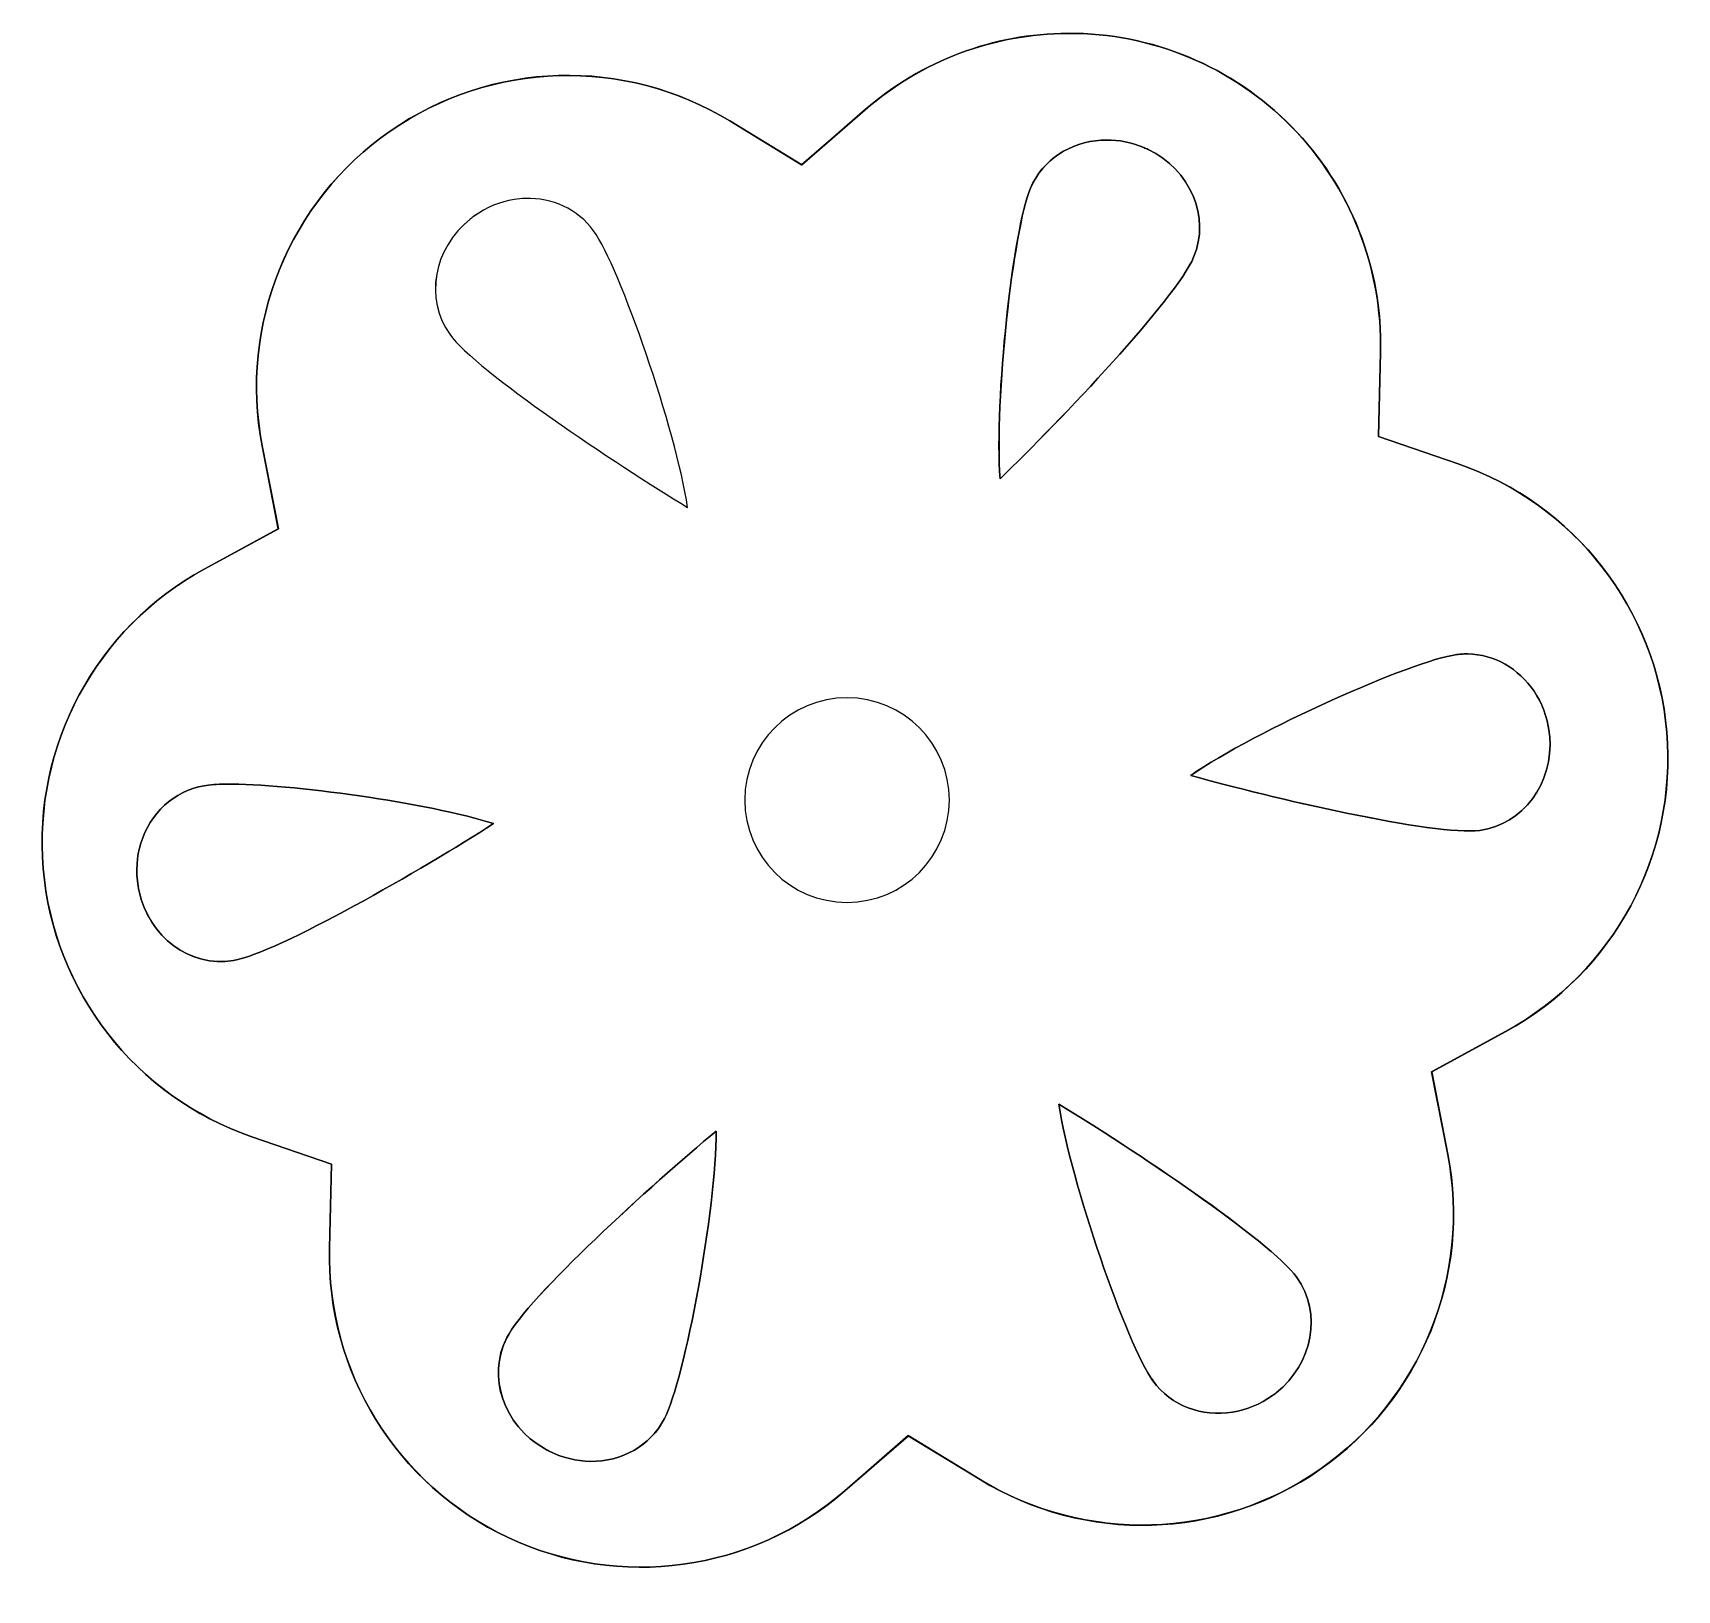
# Model space of a CAD drawing. Header units: centimetres. Extents: x -14.3 to 14.3, y -6.6 to 6.6.
# Drawn here: x 0.242 to 4.382, y -4.921 to -1.001 of the extents above; entities that cross this region are included whole.
import ezdxf

# ---------------------------------------------------------------- set-up
doc = ezdxf.new("R2010")
doc.units = ezdxf.units.CM
doc.header["$MEASUREMENT"] = 0
doc.layers.add('Layer 1', color=7, linetype='Continuous')

msp = doc.modelspace()

# ---------------------------------------------------------------- linework, layer by layer
at = {"layer": 'Layer 1', "color": 129}
for points, knots in [([(2.84784, -1.00218), (2.66025, -1.00316), (2.47928, -1.07136), (2.33772, -1.19439), (2.33772, -1.19439), (2.33772, -1.19439), (2.17738, -1.33333), (2.17738, -1.33333), (2.17738, -1.33333), (2.17738, -1.33333), (1.9964, -1.22283), (1.9964, -1.22283), (1.9964, -1.22283), (1.73155, -1.06129), (1.39606, -1.07132), (1.14127, -1.24841), (1.14127, -1.24841), (0.88648, -1.4255), (0.76001, -1.7363), (0.81901, -2.04098), (0.81901, -2.04098), (0.81901, -2.04098), (0.85976, -2.24939), (0.85976, -2.24939), (0.85976, -2.24939), (0.85976, -2.24939), (0.67323, -2.35089), (0.67323, -2.35089), (0.67323, -2.35089), (0.40071, -2.49954), (0.24169, -2.79506), (0.26762, -3.10444), (0.26762, -3.10444), (0.29355, -3.41381), (0.49966, -3.6787), (0.79308, -3.77987), (0.79308, -3.77987), (0.79308, -3.77987), (0.99363, -3.84898), (0.99363, -3.84898), (0.99363, -3.84898), (0.99363, -3.84898), (0.9886, -4.06063), (0.9886, -4.06063), (0.9886, -4.06063), (0.98119, -4.37093), (1.1574, -4.65645), (1.43813, -4.78866), (1.43813, -4.78866), (1.71912, -4.9209), (2.05143, -4.87494), (2.28586, -4.67145), (2.28586, -4.67145), (2.28586, -4.67145), (2.44593, -4.53252), (2.44593, -4.53252), (2.44593, -4.53252), (2.44593, -4.53252), (2.62664, -4.64301), (2.62664, -4.64301), (2.62664, -4.64301), (2.89175, -4.80488), (3.22751, -4.79496), (3.4823, -4.61772), (3.4823, -4.61772), (3.73736, -4.44048), (3.86383, -4.12935), (3.80456, -3.82451), (3.80456, -3.82451), (3.80456, -3.82451), (3.76381, -3.61646), (3.76381, -3.61646), (3.76381, -3.61646), (3.76381, -3.61646), (3.95008, -3.51496), (3.95008, -3.51496), (3.95008, -3.51496), (4.22287, -3.36631), (4.38188, -3.07078), (4.35595, -2.76141), (4.35595, -2.76141), (4.33002, -2.45204), (4.12391, -2.18715), (3.83022, -2.08598), (3.83022, -2.08598), (3.83022, -2.08598), (3.62993, -2.01687), (3.62993, -2.01687), (3.62993, -2.01687), (3.62993, -2.01687), (3.63496, -1.80522), (3.63496, -1.80522), (3.63496, -1.80522), (3.64025, -1.59343), (3.55929, -1.38855), (3.41112, -1.23727), (3.41112, -1.23727), (3.26269, -1.08598), (3.05949, -1.00118), (2.84782, -1.00219), (2.84782, -1.00219), (2.84782, -1.00219), (2.84782, -1.00219), (2.84782, -1.00219), (2.84782, -1.00219), (2.84782, -1.00219), (2.84784, -1.00218), (2.84784, -1.00218)], [0, 0, 0, 0, 0.0357143, 0.0357143, 0.0357143, 0.0357143, 0.0714286, 0.0714286, 0.0714286, 0.0714286, 0.1071429, 0.1071429, 0.1071429, 0.1071429, 0.1428571, 0.1428571, 0.1428571, 0.1428571, 0.1785714, 0.1785714, 0.1785714, 0.1785714, 0.2142857, 0.2142857, 0.2142857, 0.2142857, 0.25, 0.25, 0.25, 0.25, 0.2857143, 0.2857143, 0.2857143, 0.2857143, 0.3214286, 0.3214286, 0.3214286, 0.3214286, 0.3571429, 0.3571429, 0.3571429, 0.3571429, 0.3928571, 0.3928571, 0.3928571, 0.3928571, 0.4285714, 0.4285714, 0.4285714, 0.4285714, 0.4642857, 0.4642857, 0.4642857, 0.4642857, 0.5, 0.5, 0.5, 0.5, 0.5357143, 0.5357143, 0.5357143, 0.5357143, 0.5714286, 0.5714286, 0.5714286, 0.5714286, 0.6071429, 0.6071429, 0.6071429, 0.6071429, 0.6428571, 0.6428571, 0.6428571, 0.6428571, 0.6785714, 0.6785714, 0.6785714, 0.6785714, 0.7142857, 0.7142857, 0.7142857, 0.7142857, 0.75, 0.75, 0.75, 0.75, 0.7857143, 0.7857143, 0.7857143, 0.7857143, 0.8214286, 0.8214286, 0.8214286, 0.8214286, 0.8571429, 0.8571429, 0.8571429, 0.8571429, 0.8928571, 0.8928571, 0.8928571, 0.8928571, 0.9285714, 0.9285714, 0.9285714, 0.9285714, 1, 1, 1, 1]), ([(2.94495, -1.2707), (2.97617, -1.27051), (3.00819, -1.27665), (3.03914, -1.28978), (3.03914, -1.28978), (3.04284, -1.29128), (3.04628, -1.29281), (3.04972, -1.29446), (3.04972, -1.29446), (3.15608, -1.34547), (3.20741, -1.46464), (3.16455, -1.56586), (3.16455, -1.56586), (3.12036, -1.67035), (2.82668, -1.97943), (2.67719, -2.12341), (2.67719, -2.12341), (2.66211, -1.92779), (2.70947, -1.49649), (2.75365, -1.392), (2.75365, -1.392), (2.78408, -1.32016), (2.85393, -1.27603), (2.93171, -1.27106), (2.93171, -1.27106), (2.93594, -1.27079), (2.94044, -1.27072), (2.94494, -1.2707), (2.94494, -1.2707), (2.94494, -1.2707), (2.94494, -1.2707), (2.94494, -1.2707), (2.94494, -1.2707), (2.94494, -1.2707), (2.94495, -1.2707), (2.94495, -1.2707)], [0, 0, 0, 0, 0.1, 0.1, 0.1, 0.1, 0.2, 0.2, 0.2, 0.2, 0.3, 0.3, 0.3, 0.3, 0.4, 0.4, 0.4, 0.4, 0.5, 0.5, 0.5, 0.5, 0.6, 0.6, 0.6, 0.6, 0.7, 0.7, 0.7, 0.7, 0.8, 0.8, 0.8, 0.8, 1, 1, 1, 1]), ([(1.48207, -1.41792), (1.54901, -1.41581), (1.61357, -1.44387), (1.65352, -1.49927), (1.65352, -1.49927), (1.71967, -1.59137), (1.86148, -2.00134), (1.89032, -2.1954), (1.89032, -2.1954), (1.71252, -2.08813), (1.35771, -1.85197), (1.2913, -1.75987), (1.2913, -1.75987), (1.22701, -1.67065), (1.25082, -1.54306), (1.34316, -1.46975), (1.34316, -1.46975), (1.34607, -1.46739), (1.34951, -1.4648), (1.35242, -1.46255), (1.35242, -1.46255), (1.38364, -1.44006), (1.4183, -1.42604), (1.45323, -1.42044), (1.45323, -1.42044), (1.46302, -1.4189), (1.47254, -1.41822), (1.48207, -1.41792), (1.48207, -1.41792), (1.48207, -1.41792), (1.48207, -1.41792), (1.48207, -1.41792), (1.48207, -1.41792), (1.48207, -1.41792), (1.48207, -1.41792), (1.48207, -1.41792)], [0, 0, 0, 0, 0.1, 0.1, 0.1, 0.1, 0.2, 0.2, 0.2, 0.2, 0.3, 0.3, 0.3, 0.3, 0.4, 0.4, 0.4, 0.4, 0.5, 0.5, 0.5, 0.5, 0.6, 0.6, 0.6, 0.6, 0.7, 0.7, 0.7, 0.7, 0.8, 0.8, 0.8, 0.8, 1, 1, 1, 1]), ([(3.85485, -2.56434), (3.92179, -2.5654), (3.98317, -2.6017), (4.02154, -2.65828), (4.02154, -2.65828), (4.04138, -2.68755), (4.05461, -2.72233), (4.05964, -2.7605), (4.05964, -2.7605), (4.06017, -2.76432), (4.0607, -2.76823), (4.06123, -2.77202), (4.06123, -2.77202), (4.07102, -2.8896), (3.99403, -2.99423), (3.88502, -3.0085), (3.88502, -3.0085), (3.77257, -3.02323), (3.35718, -2.92649), (3.15715, -2.87028), (3.15715, -2.87028), (3.31855, -2.75842), (3.71463, -2.58086), (3.82708, -2.56613), (3.82708, -2.56613), (3.83211, -2.5655), (3.83687, -2.56495), (3.84163, -2.56469), (3.84163, -2.56469), (3.84613, -2.56445), (3.85036, -2.56427), (3.85486, -2.56433), (3.85486, -2.56433), (3.85486, -2.56433), (3.85486, -2.56433), (3.85486, -2.56433), (3.85486, -2.56433), (3.85486, -2.56433), (3.85485, -2.56434), (3.85485, -2.56434)], [0, 0, 0, 0, 0.0909091, 0.0909091, 0.0909091, 0.0909091, 0.1818182, 0.1818182, 0.1818182, 0.1818182, 0.2727273, 0.2727273, 0.2727273, 0.2727273, 0.3636364, 0.3636364, 0.3636364, 0.3636364, 0.4545455, 0.4545455, 0.4545455, 0.4545455, 0.5454545, 0.5454545, 0.5454545, 0.5454545, 0.6363636, 0.6363636, 0.6363636, 0.6363636, 0.7272727, 0.7272727, 0.7272727, 0.7272727, 0.8181818, 0.8181818, 0.8181818, 0.8181818, 1, 1, 1, 1]), ([(0.72827, -2.89225), (0.88834, -2.89093), (1.23839, -2.93909), (1.4019, -2.99159), (1.4019, -2.99159), (1.22701, -3.10365), (0.85818, -3.31735), (0.74626, -3.33606), (0.74626, -3.33606), (0.63805, -3.35419), (0.53353, -3.27683), (0.50893, -3.16149), (0.50893, -3.16149), (0.50814, -3.15777), (0.50734, -3.15377), (0.50655, -3.14997), (0.50655, -3.14997), (0.5002, -3.112), (0.50311, -3.07467), (0.51343, -3.04091), (0.51343, -3.04091), (0.53645, -2.96663), (0.59572, -2.90908), (0.67271, -2.89621), (0.67271, -2.89621), (0.68647, -2.89387), (0.70552, -2.89244), (0.72827, -2.89225), (0.72827, -2.89225), (0.72827, -2.89225), (0.72827, -2.89225), (0.72827, -2.89225)], [0, 0, 0, 0, 0.1111111, 0.1111111, 0.1111111, 0.1111111, 0.2222222, 0.2222222, 0.2222222, 0.2222222, 0.3333333, 0.3333333, 0.3333333, 0.3333333, 0.4444444, 0.4444444, 0.4444444, 0.4444444, 0.5555556, 0.5555556, 0.5555556, 0.5555556, 0.6666667, 0.6666667, 0.6666667, 0.6666667, 0.7777778, 0.7777778, 0.7777778, 0.7777778, 1, 1, 1, 1]), ([(2.82536, -3.69817), (3.00316, -3.80544), (3.35797, -4.04196), (3.42438, -4.13406), (3.42438, -4.13406), (3.48867, -4.22328), (3.46486, -4.35089), (3.37252, -4.42418), (3.37252, -4.42418), (3.36961, -4.42653), (3.36617, -4.42878), (3.36326, -4.43103), (3.36326, -4.43103), (3.33204, -4.45352), (3.29738, -4.46752), (3.26245, -4.47313), (3.26245, -4.47313), (3.18572, -4.48546), (3.10793, -4.458), (3.06216, -4.39468), (3.06216, -4.39468), (2.99601, -4.30258), (2.8542, -3.89224), (2.82536, -3.69818), (2.82536, -3.69818), (2.82536, -3.69818), (2.82536, -3.69817), (2.82536, -3.69817)], [0, 0, 0, 0, 0.125, 0.125, 0.125, 0.125, 0.25, 0.25, 0.25, 0.25, 0.375, 0.375, 0.375, 0.375, 0.5, 0.5, 0.5, 0.5, 0.625, 0.625, 0.625, 0.625, 0.75, 0.75, 0.75, 0.75, 1, 1, 1, 1]), ([(1.96228, -3.76548), (1.96281, -3.96166), (1.8837, -4.38838), (1.83184, -4.48934), (1.83184, -4.48934), (1.79639, -4.55874), (1.72363, -4.59769), (1.64584, -4.59695), (1.64584, -4.59695), (1.61065, -4.59663), (1.5744, -4.58787), (1.54001, -4.57031), (1.54001, -4.57031), (1.53657, -4.56856), (1.53287, -4.56682), (1.52969, -4.56491), (1.52969, -4.56491), (1.4273, -4.50625), (1.3847, -4.38341), (1.43497, -4.28562), (1.43497, -4.28562), (1.48683, -4.18465), (1.80248, -3.89811), (1.96228, -3.76549), (1.96228, -3.76549), (1.96228, -3.76549), (1.96228, -3.76548), (1.96228, -3.76548)], [0, 0, 0, 0, 0.125, 0.125, 0.125, 0.125, 0.25, 0.25, 0.25, 0.25, 0.375, 0.375, 0.375, 0.375, 0.5, 0.5, 0.5, 0.5, 0.625, 0.625, 0.625, 0.625, 0.75, 0.75, 0.75, 0.75, 1, 1, 1, 1]), ([(1.96228, -3.76548), (1.96228, -3.76548), (1.96228, -3.76548), (1.96228, -3.76548), (1.96228, -3.76548), (1.96228, -3.76548), (1.96228, -3.76548), (1.96228, -3.76548)], [0, 0, 0, 0, 0.3333333, 0.3333333, 0.3333333, 0.3333333, 1, 1, 1, 1])]:
    msp.add_open_spline(points, degree=3, knots=knots, dxfattribs=at)
at = {"layer": 'Layer 1', "lineweight": 25}
for points, knots in [([(2.84784, -1.00218), (2.66025, -1.00316), (2.47928, -1.07136), (2.33772, -1.19439), (2.33772, -1.19439), (2.33772, -1.19439), (2.17738, -1.33333), (2.17738, -1.33333), (2.17738, -1.33333), (2.17738, -1.33333), (1.9964, -1.22283), (1.9964, -1.22283), (1.9964, -1.22283), (1.73155, -1.06129), (1.39606, -1.07132), (1.14127, -1.24841), (1.14127, -1.24841), (0.88648, -1.4255), (0.76001, -1.7363), (0.81901, -2.04098), (0.81901, -2.04098), (0.81901, -2.04098), (0.85976, -2.24939), (0.85976, -2.24939), (0.85976, -2.24939), (0.85976, -2.24939), (0.67323, -2.35089), (0.67323, -2.35089), (0.67323, -2.35089), (0.40071, -2.49954), (0.24169, -2.79506), (0.26762, -3.10444), (0.26762, -3.10444), (0.29355, -3.41381), (0.49966, -3.6787), (0.79308, -3.77987), (0.79308, -3.77987), (0.79308, -3.77987), (0.99363, -3.84898), (0.99363, -3.84898), (0.99363, -3.84898), (0.99363, -3.84898), (0.9886, -4.06063), (0.9886, -4.06063), (0.9886, -4.06063), (0.98119, -4.37093), (1.1574, -4.65645), (1.43813, -4.78866), (1.43813, -4.78866), (1.71912, -4.9209), (2.05143, -4.87494), (2.28586, -4.67145), (2.28586, -4.67145), (2.28586, -4.67145), (2.44593, -4.53252), (2.44593, -4.53252), (2.44593, -4.53252), (2.44593, -4.53252), (2.62664, -4.64301), (2.62664, -4.64301), (2.62664, -4.64301), (2.89175, -4.80488), (3.22751, -4.79496), (3.4823, -4.61772), (3.4823, -4.61772), (3.73736, -4.44048), (3.86383, -4.12935), (3.80456, -3.82451), (3.80456, -3.82451), (3.80456, -3.82451), (3.76381, -3.61646), (3.76381, -3.61646), (3.76381, -3.61646), (3.76381, -3.61646), (3.95008, -3.51496), (3.95008, -3.51496), (3.95008, -3.51496), (4.22287, -3.36631), (4.38188, -3.07078), (4.35595, -2.76141), (4.35595, -2.76141), (4.33002, -2.45204), (4.12391, -2.18715), (3.83022, -2.08598), (3.83022, -2.08598), (3.83022, -2.08598), (3.62993, -2.01687), (3.62993, -2.01687), (3.62993, -2.01687), (3.62993, -2.01687), (3.63496, -1.80522), (3.63496, -1.80522), (3.63496, -1.80522), (3.64025, -1.59343), (3.55929, -1.38855), (3.41112, -1.23727), (3.41112, -1.23727), (3.26269, -1.08598), (3.05949, -1.00118), (2.84782, -1.00219), (2.84782, -1.00219), (2.84782, -1.00219), (2.84782, -1.00219), (2.84782, -1.00219)], [0, 0, 0, 0, 0.037037, 0.037037, 0.037037, 0.037037, 0.0740741, 0.0740741, 0.0740741, 0.0740741, 0.1111111, 0.1111111, 0.1111111, 0.1111111, 0.1481481, 0.1481481, 0.1481481, 0.1481481, 0.1851852, 0.1851852, 0.1851852, 0.1851852, 0.2222222, 0.2222222, 0.2222222, 0.2222222, 0.2592593, 0.2592593, 0.2592593, 0.2592593, 0.2962963, 0.2962963, 0.2962963, 0.2962963, 0.3333333, 0.3333333, 0.3333333, 0.3333333, 0.3703704, 0.3703704, 0.3703704, 0.3703704, 0.4074074, 0.4074074, 0.4074074, 0.4074074, 0.4444444, 0.4444444, 0.4444444, 0.4444444, 0.4814815, 0.4814815, 0.4814815, 0.4814815, 0.5185185, 0.5185185, 0.5185185, 0.5185185, 0.5555556, 0.5555556, 0.5555556, 0.5555556, 0.5925926, 0.5925926, 0.5925926, 0.5925926, 0.6296296, 0.6296296, 0.6296296, 0.6296296, 0.6666667, 0.6666667, 0.6666667, 0.6666667, 0.7037037, 0.7037037, 0.7037037, 0.7037037, 0.7407407, 0.7407407, 0.7407407, 0.7407407, 0.7777778, 0.7777778, 0.7777778, 0.7777778, 0.8148148, 0.8148148, 0.8148148, 0.8148148, 0.8518519, 0.8518519, 0.8518519, 0.8518519, 0.8888889, 0.8888889, 0.8888889, 0.8888889, 0.9259259, 0.9259259, 0.9259259, 0.9259259, 1, 1, 1, 1]), ([(2.84784, -1.00219), (2.66025, -1.00317), (2.47928, -1.07137), (2.33772, -1.1944), (2.33772, -1.1944), (2.33772, -1.1944), (2.17765, -1.33334), (2.17765, -1.33334), (2.17765, -1.33334), (2.17765, -1.33334), (1.99641, -1.22284), (1.99641, -1.22284), (1.99641, -1.22284), (1.73156, -1.0613), (1.39607, -1.07133), (1.14128, -1.24842), (1.14128, -1.24842), (0.88649, -1.42551), (0.76002, -1.73631), (0.81902, -2.04099), (0.81902, -2.04099), (0.81902, -2.04099), (0.85977, -2.2494), (0.85977, -2.2494), (0.85977, -2.2494), (0.85977, -2.2494), (0.67324, -2.3509), (0.67324, -2.3509), (0.67324, -2.3509), (0.40072, -2.49955), (0.2417, -2.79508), (0.26763, -3.10445), (0.26763, -3.10445), (0.29356, -3.41382), (0.49967, -3.67871), (0.79309, -3.77988), (0.79309, -3.77988), (0.79309, -3.77988), (0.99364, -3.84899), (0.99364, -3.84899), (0.99364, -3.84899), (0.99364, -3.84899), (0.98861, -4.06064), (0.98861, -4.06064), (0.98861, -4.06064), (0.9812, -4.37093), (1.15741, -4.65644), (1.4384, -4.78868), (1.4384, -4.78868), (1.71912, -4.92089), (2.05144, -4.87493), (2.28586, -4.67147), (2.28586, -4.67147), (2.28586, -4.67147), (2.4462, -4.53254), (2.4462, -4.53254), (2.4462, -4.53254), (2.4462, -4.53254), (2.62665, -4.64303), (2.62665, -4.64303), (2.62665, -4.64303), (2.89176, -4.80488), (3.22752, -4.79495), (3.48258, -4.61771), (3.48258, -4.61771), (3.73737, -4.44047), (3.86384, -4.12937), (3.80458, -3.82452), (3.80458, -3.82452), (3.80458, -3.82452), (3.76383, -3.61647), (3.76383, -3.61647), (3.76383, -3.61647), (3.76383, -3.61647), (3.95036, -3.51497), (3.95036, -3.51497), (3.95036, -3.51497), (4.22288, -3.36632), (4.3819, -3.07079), (4.35597, -2.76142), (4.35597, -2.76142), (4.33004, -2.45205), (4.12393, -2.18716), (3.83051, -2.08599), (3.83051, -2.08599), (3.83051, -2.08599), (3.62996, -2.01688), (3.62996, -2.01688), (3.62996, -2.01688), (3.62996, -2.01688), (3.63499, -1.80523), (3.63499, -1.80523), (3.63499, -1.80523), (3.64028, -1.59344), (3.55958, -1.38856), (3.41115, -1.23728), (3.41115, -1.23728), (3.26298, -1.08599), (3.05952, -1.00119), (2.84785, -1.0022), (2.84785, -1.0022), (2.84785, -1.0022), (2.84785, -1.0022), (2.84785, -1.0022)], [0, 0, 0, 0, 0.037037, 0.037037, 0.037037, 0.037037, 0.0740741, 0.0740741, 0.0740741, 0.0740741, 0.1111111, 0.1111111, 0.1111111, 0.1111111, 0.1481481, 0.1481481, 0.1481481, 0.1481481, 0.1851852, 0.1851852, 0.1851852, 0.1851852, 0.2222222, 0.2222222, 0.2222222, 0.2222222, 0.2592593, 0.2592593, 0.2592593, 0.2592593, 0.2962963, 0.2962963, 0.2962963, 0.2962963, 0.3333333, 0.3333333, 0.3333333, 0.3333333, 0.3703704, 0.3703704, 0.3703704, 0.3703704, 0.4074074, 0.4074074, 0.4074074, 0.4074074, 0.4444444, 0.4444444, 0.4444444, 0.4444444, 0.4814815, 0.4814815, 0.4814815, 0.4814815, 0.5185185, 0.5185185, 0.5185185, 0.5185185, 0.5555556, 0.5555556, 0.5555556, 0.5555556, 0.5925926, 0.5925926, 0.5925926, 0.5925926, 0.6296296, 0.6296296, 0.6296296, 0.6296296, 0.6666667, 0.6666667, 0.6666667, 0.6666667, 0.7037037, 0.7037037, 0.7037037, 0.7037037, 0.7407407, 0.7407407, 0.7407407, 0.7407407, 0.7777778, 0.7777778, 0.7777778, 0.7777778, 0.8148148, 0.8148148, 0.8148148, 0.8148148, 0.8518519, 0.8518519, 0.8518519, 0.8518519, 0.8888889, 0.8888889, 0.8888889, 0.8888889, 0.9259259, 0.9259259, 0.9259259, 0.9259259, 1, 1, 1, 1]), ([(2.84788, -1.00209), (2.66029, -1.00296), (2.47921, -1.07109), (2.33758, -1.19412), (2.33758, -1.19412), (2.33758, -1.19412), (2.17751, -1.33319), (2.17751, -1.33319), (2.17751, -1.33319), (2.17751, -1.33319), (1.99667, -1.22278), (1.99667, -1.22278), (1.99667, -1.22278), (1.73169, -1.06111), (1.39625, -1.07109), (1.14132, -1.24822), (1.14132, -1.24822), (0.88642, -1.42534), (0.76006, -1.73622), (0.81914, -2.04096), (0.81914, -2.04096), (0.81914, -2.04096), (0.85967, -2.24923), (0.85967, -2.24923), (0.85967, -2.24923), (0.85967, -2.24923), (0.67338, -2.35077), (0.67338, -2.35077), (0.67338, -2.35077), (0.40083, -2.49945), (0.24177, -2.79497), (0.26775, -3.10433), (0.26775, -3.10433), (0.29371, -3.41368), (0.49984, -3.67855), (0.79334, -3.77971), (0.79334, -3.77971), (0.79334, -3.77971), (0.99368, -3.84877), (0.99368, -3.84877), (0.99368, -3.84877), (0.99368, -3.84877), (0.98849, -4.06045), (0.98849, -4.06045), (0.98849, -4.06045), (0.98084, -4.37086), (1.15721, -4.65653), (1.43815, -4.7888), (1.43815, -4.7888), (1.71908, -4.92107), (2.05161, -4.875), (2.28601, -4.67132), (2.28601, -4.67132), (2.28601, -4.67132), (2.44608, -4.53225), (2.44608, -4.53225), (2.44608, -4.53225), (2.44608, -4.53225), (2.62692, -4.64266), (2.62692, -4.64266), (2.62692, -4.64266), (2.8919, -4.80432), (3.22734, -4.79435), (3.48227, -4.61721), (3.48227, -4.61721), (3.73717, -4.4401), (3.86353, -4.12921), (3.80445, -3.82448), (3.80445, -3.82448), (3.80445, -3.82448), (3.76392, -3.61621), (3.76392, -3.61621), (3.76392, -3.61621), (3.76392, -3.61621), (3.95021, -3.51467), (3.95021, -3.51467), (3.95021, -3.51467), (4.22277, -3.36599), (4.38183, -3.07046), (4.35585, -2.76111), (4.35585, -2.76111), (4.3299, -2.45175), (4.12376, -2.18689), (3.83026, -2.08573), (3.83026, -2.08573), (3.83026, -2.08573), (3.62992, -2.01667), (3.62992, -2.01667), (3.62992, -2.01667), (3.62992, -2.01667), (3.63511, -1.80499), (3.63511, -1.80499), (3.63511, -1.80499), (3.6403, -1.59322), (3.55954, -1.38838), (3.41125, -1.23712), (3.41125, -1.23712), (3.26295, -1.08586), (3.05972, -1.00108), (2.8479, -1.00209), (2.8479, -1.00209), (2.8479, -1.00209), (2.8479, -1.00209), (2.8479, -1.00209)], [0, 0, 0, 0, 0.037037, 0.037037, 0.037037, 0.037037, 0.0740741, 0.0740741, 0.0740741, 0.0740741, 0.1111111, 0.1111111, 0.1111111, 0.1111111, 0.1481481, 0.1481481, 0.1481481, 0.1481481, 0.1851852, 0.1851852, 0.1851852, 0.1851852, 0.2222222, 0.2222222, 0.2222222, 0.2222222, 0.2592593, 0.2592593, 0.2592593, 0.2592593, 0.2962963, 0.2962963, 0.2962963, 0.2962963, 0.3333333, 0.3333333, 0.3333333, 0.3333333, 0.3703704, 0.3703704, 0.3703704, 0.3703704, 0.4074074, 0.4074074, 0.4074074, 0.4074074, 0.4444444, 0.4444444, 0.4444444, 0.4444444, 0.4814815, 0.4814815, 0.4814815, 0.4814815, 0.5185185, 0.5185185, 0.5185185, 0.5185185, 0.5555556, 0.5555556, 0.5555556, 0.5555556, 0.5925926, 0.5925926, 0.5925926, 0.5925926, 0.6296296, 0.6296296, 0.6296296, 0.6296296, 0.6666667, 0.6666667, 0.6666667, 0.6666667, 0.7037037, 0.7037037, 0.7037037, 0.7037037, 0.7407407, 0.7407407, 0.7407407, 0.7407407, 0.7777778, 0.7777778, 0.7777778, 0.7777778, 0.8148148, 0.8148148, 0.8148148, 0.8148148, 0.8518519, 0.8518519, 0.8518519, 0.8518519, 0.8888889, 0.8888889, 0.8888889, 0.8888889, 0.9259259, 0.9259259, 0.9259259, 0.9259259, 1, 1, 1, 1]), ([(2.84788, -1.00209), (2.84788, -1.00209), (2.84788, -1.00209), (2.84788, -1.00209), (2.84788, -1.00209), (2.84788, -1.00209), (2.84788, -1.00209), (2.84788, -1.00209)], [0, 0, 0, 0, 0.3333333, 0.3333333, 0.3333333, 0.3333333, 1, 1, 1, 1]), ([(2.94495, -1.2707), (2.97617, -1.27051), (3.00819, -1.27665), (3.03914, -1.28978), (3.03914, -1.28978), (3.04284, -1.29128), (3.04628, -1.29281), (3.04972, -1.29446), (3.04972, -1.29446), (3.15608, -1.34547), (3.20741, -1.46464), (3.16455, -1.56586), (3.16455, -1.56586), (3.12036, -1.67035), (2.82668, -1.97943), (2.67719, -2.12341), (2.67719, -2.12341), (2.66211, -1.92779), (2.70947, -1.49649), (2.75365, -1.392), (2.75365, -1.392), (2.78408, -1.32016), (2.85393, -1.27603), (2.93171, -1.27106), (2.93171, -1.27106), (2.93594, -1.27079), (2.94044, -1.27072), (2.94494, -1.2707), (2.94494, -1.2707), (2.94494, -1.2707), (2.94494, -1.2707), (2.94494, -1.2707)], [0, 0, 0, 0, 0.1111111, 0.1111111, 0.1111111, 0.1111111, 0.2222222, 0.2222222, 0.2222222, 0.2222222, 0.3333333, 0.3333333, 0.3333333, 0.3333333, 0.4444444, 0.4444444, 0.4444444, 0.4444444, 0.5555556, 0.5555556, 0.5555556, 0.5555556, 0.6666667, 0.6666667, 0.6666667, 0.6666667, 0.7777778, 0.7777778, 0.7777778, 0.7777778, 1, 1, 1, 1]), ([(2.94495, -1.27071), (2.97617, -1.27052), (3.00819, -1.27666), (3.03914, -1.28979), (3.03914, -1.28979), (3.04284, -1.29129), (3.04628, -1.29282), (3.04972, -1.29447), (3.04972, -1.29447), (3.15608, -1.34548), (3.20741, -1.46464), (3.16455, -1.56587), (3.16455, -1.56587), (3.12036, -1.67036), (2.82694, -1.97944), (2.67719, -2.12342), (2.67719, -2.12342), (2.66237, -1.9278), (2.70947, -1.4965), (2.75392, -1.39201), (2.75392, -1.39201), (2.78435, -1.32018), (2.8542, -1.27604), (2.93172, -1.27107), (2.93172, -1.27107), (2.93595, -1.2708), (2.94045, -1.27074), (2.94495, -1.27071), (2.94495, -1.27071), (2.94495, -1.27071), (2.94495, -1.27071), (2.94495, -1.27071)], [0, 0, 0, 0, 0.1111111, 0.1111111, 0.1111111, 0.1111111, 0.2222222, 0.2222222, 0.2222222, 0.2222222, 0.3333333, 0.3333333, 0.3333333, 0.3333333, 0.4444444, 0.4444444, 0.4444444, 0.4444444, 0.5555556, 0.5555556, 0.5555556, 0.5555556, 0.6666667, 0.6666667, 0.6666667, 0.6666667, 0.7777778, 0.7777778, 0.7777778, 0.7777778, 1, 1, 1, 1]), ([(1.48207, -1.41792), (1.54901, -1.41581), (1.61357, -1.44387), (1.65352, -1.49927), (1.65352, -1.49927), (1.71967, -1.59137), (1.86148, -2.00134), (1.89032, -2.1954), (1.89032, -2.1954), (1.71252, -2.08813), (1.35771, -1.85197), (1.2913, -1.75987), (1.2913, -1.75987), (1.22701, -1.67065), (1.25082, -1.54306), (1.34316, -1.46975), (1.34316, -1.46975), (1.34607, -1.46739), (1.34951, -1.4648), (1.35242, -1.46255), (1.35242, -1.46255), (1.38364, -1.44006), (1.4183, -1.42604), (1.45323, -1.42044), (1.45323, -1.42044), (1.46302, -1.4189), (1.47254, -1.41822), (1.48207, -1.41792), (1.48207, -1.41792), (1.48207, -1.41792), (1.48207, -1.41792), (1.48207, -1.41792)], [0, 0, 0, 0, 0.1111111, 0.1111111, 0.1111111, 0.1111111, 0.2222222, 0.2222222, 0.2222222, 0.2222222, 0.3333333, 0.3333333, 0.3333333, 0.3333333, 0.4444444, 0.4444444, 0.4444444, 0.4444444, 0.5555556, 0.5555556, 0.5555556, 0.5555556, 0.6666667, 0.6666667, 0.6666667, 0.6666667, 0.7777778, 0.7777778, 0.7777778, 0.7777778, 1, 1, 1, 1]), ([(1.48207, -1.41792), (1.54901, -1.41581), (1.61357, -1.44387), (1.65352, -1.49927), (1.65352, -1.49927), (1.71967, -1.59137), (1.86148, -2.00134), (1.89032, -2.1954), (1.89032, -2.1954), (1.71252, -2.08813), (1.35771, -1.85197), (1.2913, -1.75987), (1.2913, -1.75987), (1.22727, -1.67065), (1.25082, -1.54306), (1.34316, -1.46975), (1.34316, -1.46975), (1.34607, -1.46739), (1.34951, -1.4648), (1.35269, -1.46255), (1.35269, -1.46255), (1.38391, -1.44006), (1.41857, -1.42604), (1.45323, -1.42044), (1.45323, -1.42044), (1.46302, -1.4189), (1.47254, -1.41822), (1.48207, -1.41792), (1.48207, -1.41792), (1.48207, -1.41792), (1.48207, -1.41792), (1.48207, -1.41792)], [0, 0, 0, 0, 0.1111111, 0.1111111, 0.1111111, 0.1111111, 0.2222222, 0.2222222, 0.2222222, 0.2222222, 0.3333333, 0.3333333, 0.3333333, 0.3333333, 0.4444444, 0.4444444, 0.4444444, 0.4444444, 0.5555556, 0.5555556, 0.5555556, 0.5555556, 0.6666667, 0.6666667, 0.6666667, 0.6666667, 0.7777778, 0.7777778, 0.7777778, 0.7777778, 1, 1, 1, 1]), ([(3.85485, -2.56434), (3.92179, -2.5654), (3.98317, -2.6017), (4.02154, -2.65828), (4.02154, -2.65828), (4.04138, -2.68755), (4.05461, -2.72233), (4.05964, -2.7605), (4.05964, -2.7605), (4.06017, -2.76432), (4.0607, -2.76823), (4.06123, -2.77202), (4.06123, -2.77202), (4.07102, -2.8896), (3.99403, -2.99423), (3.88502, -3.0085), (3.88502, -3.0085), (3.77257, -3.02323), (3.35718, -2.92649), (3.15715, -2.87028), (3.15715, -2.87028), (3.31855, -2.75842), (3.71463, -2.58086), (3.82708, -2.56613), (3.82708, -2.56613), (3.83211, -2.5655), (3.83687, -2.56495), (3.84163, -2.56469), (3.84163, -2.56469), (3.84613, -2.56445), (3.85036, -2.56427), (3.85486, -2.56433), (3.85486, -2.56433), (3.85486, -2.56433), (3.85486, -2.56433), (3.85486, -2.56433)], [0, 0, 0, 0, 0.1, 0.1, 0.1, 0.1, 0.2, 0.2, 0.2, 0.2, 0.3, 0.3, 0.3, 0.3, 0.4, 0.4, 0.4, 0.4, 0.5, 0.5, 0.5, 0.5, 0.6, 0.6, 0.6, 0.6, 0.7, 0.7, 0.7, 0.7, 0.8, 0.8, 0.8, 0.8, 1, 1, 1, 1]), ([(3.85485, -2.56435), (3.92179, -2.56541), (3.98317, -2.60171), (4.02154, -2.6583), (4.02154, -2.6583), (4.04138, -2.68757), (4.05461, -2.72235), (4.05964, -2.76052), (4.05964, -2.76052), (4.06017, -2.76434), (4.06096, -2.76824), (4.06123, -2.77204), (4.06123, -2.77204), (4.07102, -2.88962), (3.99403, -2.99425), (3.88502, -3.00852), (3.88502, -3.00852), (3.77257, -3.02325), (3.35718, -2.9265), (3.15742, -2.8703), (3.15742, -2.8703), (3.31855, -2.75844), (3.71463, -2.58088), (3.82708, -2.56615), (3.82708, -2.56615), (3.83211, -2.56552), (3.83687, -2.56497), (3.84163, -2.56471), (3.84163, -2.56471), (3.84613, -2.56446), (3.85036, -2.56429), (3.85486, -2.56435), (3.85486, -2.56435), (3.85486, -2.56435), (3.85486, -2.56435), (3.85486, -2.56435)], [0, 0, 0, 0, 0.1, 0.1, 0.1, 0.1, 0.2, 0.2, 0.2, 0.2, 0.3, 0.3, 0.3, 0.3, 0.4, 0.4, 0.4, 0.4, 0.5, 0.5, 0.5, 0.5, 0.6, 0.6, 0.6, 0.6, 0.7, 0.7, 0.7, 0.7, 0.8, 0.8, 0.8, 0.8, 1, 1, 1, 1]), ([(2.29169, -2.67485), (2.43377, -2.67485), (2.54939, -2.79001), (2.54939, -2.93221), (2.54939, -2.93221), (2.54939, -3.07441), (2.43377, -3.18993), (2.29169, -3.18993), (2.29169, -3.18993), (2.14934, -3.18993), (2.03425, -3.0744), (2.03425, -2.93221), (2.03425, -2.93221), (2.03425, -2.79001), (2.14934, -2.67485), (2.29169, -2.67485), (2.29169, -2.67485), (2.29169, -2.67485), (2.29169, -2.67485), (2.29169, -2.67485)], [0, 0, 0, 0, 0.1666667, 0.1666667, 0.1666667, 0.1666667, 0.3333333, 0.3333333, 0.3333333, 0.3333333, 0.5, 0.5, 0.5, 0.5, 0.6666667, 0.6666667, 0.6666667, 0.6666667, 1, 1, 1, 1]), ([(0.72827, -2.89225), (0.88834, -2.89093), (1.23839, -2.93909), (1.4019, -2.99159), (1.4019, -2.99159), (1.22701, -3.10365), (0.85818, -3.31735), (0.74626, -3.33606), (0.74626, -3.33606), (0.63805, -3.35419), (0.53353, -3.27683), (0.50893, -3.16149), (0.50893, -3.16149), (0.50814, -3.15777), (0.50734, -3.15377), (0.50655, -3.14997), (0.50655, -3.14997), (0.5002, -3.112), (0.50311, -3.07467), (0.51343, -3.04091), (0.51343, -3.04091), (0.53645, -2.96663), (0.59572, -2.90908), (0.67271, -2.89621), (0.67271, -2.89621), (0.68647, -2.89387), (0.70552, -2.89244), (0.72827, -2.89225)], [0, 0, 0, 0, 0.125, 0.125, 0.125, 0.125, 0.25, 0.25, 0.25, 0.25, 0.375, 0.375, 0.375, 0.375, 0.5, 0.5, 0.5, 0.5, 0.625, 0.625, 0.625, 0.625, 0.75, 0.75, 0.75, 0.75, 1, 1, 1, 1]), ([(0.72853, -2.89225), (0.88834, -2.89093), (1.23838, -2.93909), (1.40189, -2.9916), (1.40189, -2.9916), (1.227, -3.10366), (0.85844, -3.31736), (0.74652, -3.33607), (0.74652, -3.33607), (0.63804, -3.3542), (0.53379, -3.27683), (0.50892, -3.1615), (0.50892, -3.1615), (0.50813, -3.15778), (0.50733, -3.15378), (0.5068, -3.14998), (0.5068, -3.14998), (0.50045, -3.11201), (0.5031, -3.07468), (0.51341, -3.04092), (0.51341, -3.04092), (0.53643, -2.96664), (0.5957, -2.90909), (0.67269, -2.89622), (0.67269, -2.89622), (0.68671, -2.89388), (0.7055, -2.89245), (0.72852, -2.89226)], [0, 0, 0, 0, 0.125, 0.125, 0.125, 0.125, 0.25, 0.25, 0.25, 0.25, 0.375, 0.375, 0.375, 0.375, 0.5, 0.5, 0.5, 0.5, 0.625, 0.625, 0.625, 0.625, 0.75, 0.75, 0.75, 0.75, 1, 1, 1, 1]), ([(2.82536, -3.69817), (3.00342, -3.80543), (3.35823, -4.04196), (3.42438, -4.13407), (3.42438, -4.13407), (3.48867, -4.22329), (3.46513, -4.35087), (3.37252, -4.42419), (3.37252, -4.42419), (3.36961, -4.42654), (3.36643, -4.42877), (3.36326, -4.43102), (3.36326, -4.43102), (3.33204, -4.45351), (3.29738, -4.46753), (3.26245, -4.47314), (3.26245, -4.47314), (3.18572, -4.48547), (3.10793, -4.45798), (3.06242, -4.39466), (3.06242, -4.39466), (2.99601, -4.30256), (2.85419, -3.89223), (2.82535, -3.69817)], [0, 0, 0, 0, 0.1428571, 0.1428571, 0.1428571, 0.1428571, 0.2857143, 0.2857143, 0.2857143, 0.2857143, 0.4285714, 0.4285714, 0.4285714, 0.4285714, 0.5714286, 0.5714286, 0.5714286, 0.5714286, 0.7142857, 0.7142857, 0.7142857, 0.7142857, 1, 1, 1, 1]), ([(2.82536, -3.69817), (3.00316, -3.80544), (3.35797, -4.04196), (3.42438, -4.13406), (3.42438, -4.13406), (3.48867, -4.22328), (3.46486, -4.35089), (3.37252, -4.42418), (3.37252, -4.42418), (3.36961, -4.42653), (3.36617, -4.42878), (3.36326, -4.43103), (3.36326, -4.43103), (3.33204, -4.45352), (3.29738, -4.46752), (3.26245, -4.47313), (3.26245, -4.47313), (3.18572, -4.48546), (3.10793, -4.458), (3.06216, -4.39468), (3.06216, -4.39468), (2.99601, -4.30258), (2.8542, -3.89224), (2.82536, -3.69818)], [0, 0, 0, 0, 0.1428571, 0.1428571, 0.1428571, 0.1428571, 0.2857143, 0.2857143, 0.2857143, 0.2857143, 0.4285714, 0.4285714, 0.4285714, 0.4285714, 0.5714286, 0.5714286, 0.5714286, 0.5714286, 0.7142857, 0.7142857, 0.7142857, 0.7142857, 1, 1, 1, 1]), ([(1.96228, -3.76548), (1.96281, -3.96166), (1.8837, -4.38838), (1.83184, -4.48934), (1.83184, -4.48934), (1.79639, -4.55874), (1.72363, -4.59769), (1.64584, -4.59695), (1.64584, -4.59695), (1.61065, -4.59663), (1.5744, -4.58787), (1.54001, -4.57031), (1.54001, -4.57031), (1.53657, -4.56856), (1.53287, -4.56682), (1.52969, -4.56491), (1.52969, -4.56491), (1.4273, -4.50625), (1.3847, -4.38341), (1.43497, -4.28562), (1.43497, -4.28562), (1.48683, -4.18465), (1.80248, -3.89811), (1.96228, -3.76549)], [0, 0, 0, 0, 0.1428571, 0.1428571, 0.1428571, 0.1428571, 0.2857143, 0.2857143, 0.2857143, 0.2857143, 0.4285714, 0.4285714, 0.4285714, 0.4285714, 0.5714286, 0.5714286, 0.5714286, 0.5714286, 0.7142857, 0.7142857, 0.7142857, 0.7142857, 1, 1, 1, 1]), ([(1.96228, -3.76548), (1.96281, -3.96167), (1.8837, -4.38836), (1.8321, -4.48933), (1.8321, -4.48933), (1.79638, -4.55873), (1.72362, -4.59768), (1.64583, -4.59696), (1.64583, -4.59696), (1.61064, -4.59662), (1.57439, -4.58788), (1.54, -4.57032), (1.54, -4.57032), (1.53656, -4.56857), (1.53286, -4.5668), (1.52968, -4.56492), (1.52968, -4.56492), (1.42729, -4.50624), (1.38495, -4.38342), (1.43496, -4.2856), (1.43496, -4.2856), (1.48682, -4.18463), (1.80247, -3.8981), (1.96227, -3.76548), (1.96227, -3.76548), (1.96227, -3.76548), (1.96227, -3.76548), (1.96227, -3.76548)], [0, 0, 0, 0, 0.125, 0.125, 0.125, 0.125, 0.25, 0.25, 0.25, 0.25, 0.375, 0.375, 0.375, 0.375, 0.5, 0.5, 0.5, 0.5, 0.625, 0.625, 0.625, 0.625, 0.75, 0.75, 0.75, 0.75, 1, 1, 1, 1]), ([(1.96228, -3.76548), (1.96228, -3.76548), (1.96228, -3.76548), (1.96228, -3.76548), (1.96228, -3.76548), (1.96228, -3.76548), (1.96228, -3.76548), (1.96228, -3.76548)], [0, 0, 0, 0, 0.3333333, 0.3333333, 0.3333333, 0.3333333, 1, 1, 1, 1]), ([(1.96228, -3.76548), (1.96228, -3.76548), (1.96228, -3.76548), (1.96228, -3.76548), (1.96228, -3.76548), (1.96228, -3.76548), (1.96228, -3.76548), (1.96228, -3.76548)], [0, 0, 0, 0, 0.3333333, 0.3333333, 0.3333333, 0.3333333, 1, 1, 1, 1])]:
    msp.add_open_spline(points, degree=3, knots=knots, dxfattribs=at)
at = {"layer": 'Layer 1', "color": 227}
for points, knots in [([(2.84784, -1.00219), (2.66025, -1.00317), (2.47928, -1.07137), (2.33772, -1.1944), (2.33772, -1.1944), (2.33772, -1.1944), (2.17765, -1.33334), (2.17765, -1.33334), (2.17765, -1.33334), (2.17765, -1.33334), (1.99641, -1.22284), (1.99641, -1.22284), (1.99641, -1.22284), (1.73156, -1.0613), (1.39607, -1.07133), (1.14128, -1.24842), (1.14128, -1.24842), (0.88649, -1.42551), (0.76002, -1.73631), (0.81902, -2.04099), (0.81902, -2.04099), (0.81902, -2.04099), (0.85977, -2.2494), (0.85977, -2.2494), (0.85977, -2.2494), (0.85977, -2.2494), (0.67324, -2.3509), (0.67324, -2.3509), (0.67324, -2.3509), (0.40072, -2.49955), (0.2417, -2.79508), (0.26763, -3.10445), (0.26763, -3.10445), (0.29356, -3.41382), (0.49967, -3.67871), (0.79309, -3.77988), (0.79309, -3.77988), (0.79309, -3.77988), (0.99364, -3.84899), (0.99364, -3.84899), (0.99364, -3.84899), (0.99364, -3.84899), (0.98861, -4.06064), (0.98861, -4.06064), (0.98861, -4.06064), (0.9812, -4.37093), (1.15741, -4.65644), (1.4384, -4.78868), (1.4384, -4.78868), (1.71912, -4.92089), (2.05144, -4.87493), (2.28586, -4.67147), (2.28586, -4.67147), (2.28586, -4.67147), (2.4462, -4.53254), (2.4462, -4.53254), (2.4462, -4.53254), (2.4462, -4.53254), (2.62665, -4.64303), (2.62665, -4.64303), (2.62665, -4.64303), (2.89176, -4.80488), (3.22752, -4.79495), (3.48258, -4.61771), (3.48258, -4.61771), (3.73737, -4.44047), (3.86384, -4.12937), (3.80458, -3.82452), (3.80458, -3.82452), (3.80458, -3.82452), (3.76383, -3.61647), (3.76383, -3.61647), (3.76383, -3.61647), (3.76383, -3.61647), (3.95036, -3.51497), (3.95036, -3.51497), (3.95036, -3.51497), (4.22288, -3.36632), (4.3819, -3.07079), (4.35597, -2.76142), (4.35597, -2.76142), (4.33004, -2.45205), (4.12393, -2.18716), (3.83051, -2.08599), (3.83051, -2.08599), (3.83051, -2.08599), (3.62996, -2.01688), (3.62996, -2.01688), (3.62996, -2.01688), (3.62996, -2.01688), (3.63499, -1.80523), (3.63499, -1.80523), (3.63499, -1.80523), (3.64028, -1.59344), (3.55958, -1.38856), (3.41115, -1.23728), (3.41115, -1.23728), (3.26298, -1.08599), (3.05952, -1.00119), (2.84785, -1.0022), (2.84785, -1.0022), (2.84785, -1.0022), (2.84785, -1.0022), (2.84785, -1.0022), (2.84785, -1.0022), (2.84785, -1.0022), (2.84784, -1.00219), (2.84784, -1.00219)], [0, 0, 0, 0, 0.0357143, 0.0357143, 0.0357143, 0.0357143, 0.0714286, 0.0714286, 0.0714286, 0.0714286, 0.1071429, 0.1071429, 0.1071429, 0.1071429, 0.1428571, 0.1428571, 0.1428571, 0.1428571, 0.1785714, 0.1785714, 0.1785714, 0.1785714, 0.2142857, 0.2142857, 0.2142857, 0.2142857, 0.25, 0.25, 0.25, 0.25, 0.2857143, 0.2857143, 0.2857143, 0.2857143, 0.3214286, 0.3214286, 0.3214286, 0.3214286, 0.3571429, 0.3571429, 0.3571429, 0.3571429, 0.3928571, 0.3928571, 0.3928571, 0.3928571, 0.4285714, 0.4285714, 0.4285714, 0.4285714, 0.4642857, 0.4642857, 0.4642857, 0.4642857, 0.5, 0.5, 0.5, 0.5, 0.5357143, 0.5357143, 0.5357143, 0.5357143, 0.5714286, 0.5714286, 0.5714286, 0.5714286, 0.6071429, 0.6071429, 0.6071429, 0.6071429, 0.6428571, 0.6428571, 0.6428571, 0.6428571, 0.6785714, 0.6785714, 0.6785714, 0.6785714, 0.7142857, 0.7142857, 0.7142857, 0.7142857, 0.75, 0.75, 0.75, 0.75, 0.7857143, 0.7857143, 0.7857143, 0.7857143, 0.8214286, 0.8214286, 0.8214286, 0.8214286, 0.8571429, 0.8571429, 0.8571429, 0.8571429, 0.8928571, 0.8928571, 0.8928571, 0.8928571, 0.9285714, 0.9285714, 0.9285714, 0.9285714, 1, 1, 1, 1]), ([(2.94495, -1.27071), (2.97617, -1.27052), (3.00819, -1.27666), (3.03914, -1.28979), (3.03914, -1.28979), (3.04284, -1.29129), (3.04628, -1.29282), (3.04972, -1.29447), (3.04972, -1.29447), (3.15608, -1.34548), (3.20741, -1.46464), (3.16455, -1.56587), (3.16455, -1.56587), (3.12036, -1.67036), (2.82694, -1.97944), (2.67719, -2.12342), (2.67719, -2.12342), (2.66237, -1.9278), (2.70947, -1.4965), (2.75392, -1.39201), (2.75392, -1.39201), (2.78435, -1.32018), (2.8542, -1.27604), (2.93172, -1.27107), (2.93172, -1.27107), (2.93595, -1.2708), (2.94045, -1.27074), (2.94495, -1.27071), (2.94495, -1.27071), (2.94495, -1.27071), (2.94495, -1.27071), (2.94495, -1.27071), (2.94495, -1.27071), (2.94495, -1.27071), (2.94495, -1.27071), (2.94495, -1.27071)], [0, 0, 0, 0, 0.1, 0.1, 0.1, 0.1, 0.2, 0.2, 0.2, 0.2, 0.3, 0.3, 0.3, 0.3, 0.4, 0.4, 0.4, 0.4, 0.5, 0.5, 0.5, 0.5, 0.6, 0.6, 0.6, 0.6, 0.7, 0.7, 0.7, 0.7, 0.8, 0.8, 0.8, 0.8, 1, 1, 1, 1]), ([(1.48207, -1.41792), (1.54901, -1.41581), (1.61357, -1.44387), (1.65352, -1.49927), (1.65352, -1.49927), (1.71967, -1.59137), (1.86148, -2.00134), (1.89032, -2.1954), (1.89032, -2.1954), (1.71252, -2.08813), (1.35771, -1.85197), (1.2913, -1.75987), (1.2913, -1.75987), (1.22727, -1.67065), (1.25082, -1.54306), (1.34316, -1.46975), (1.34316, -1.46975), (1.34607, -1.46739), (1.34951, -1.4648), (1.35269, -1.46255), (1.35269, -1.46255), (1.38391, -1.44006), (1.41857, -1.42604), (1.45323, -1.42044), (1.45323, -1.42044), (1.46302, -1.4189), (1.47254, -1.41822), (1.48207, -1.41792), (1.48207, -1.41792), (1.48207, -1.41792), (1.48207, -1.41792), (1.48207, -1.41792), (1.48207, -1.41792), (1.48207, -1.41792), (1.48207, -1.41792), (1.48207, -1.41792)], [0, 0, 0, 0, 0.1, 0.1, 0.1, 0.1, 0.2, 0.2, 0.2, 0.2, 0.3, 0.3, 0.3, 0.3, 0.4, 0.4, 0.4, 0.4, 0.5, 0.5, 0.5, 0.5, 0.6, 0.6, 0.6, 0.6, 0.7, 0.7, 0.7, 0.7, 0.8, 0.8, 0.8, 0.8, 1, 1, 1, 1]), ([(3.85485, -2.56435), (3.92179, -2.56541), (3.98317, -2.60171), (4.02154, -2.6583), (4.02154, -2.6583), (4.04138, -2.68757), (4.05461, -2.72235), (4.05964, -2.76052), (4.05964, -2.76052), (4.06017, -2.76434), (4.06096, -2.76824), (4.06123, -2.77204), (4.06123, -2.77204), (4.07102, -2.88962), (3.99403, -2.99425), (3.88502, -3.00852), (3.88502, -3.00852), (3.77257, -3.02325), (3.35718, -2.9265), (3.15742, -2.8703), (3.15742, -2.8703), (3.31855, -2.75844), (3.71463, -2.58088), (3.82708, -2.56615), (3.82708, -2.56615), (3.83211, -2.56552), (3.83687, -2.56497), (3.84163, -2.56471), (3.84163, -2.56471), (3.84613, -2.56446), (3.85036, -2.56429), (3.85486, -2.56435), (3.85486, -2.56435), (3.85486, -2.56435), (3.85486, -2.56435), (3.85486, -2.56435), (3.85486, -2.56435), (3.85486, -2.56435), (3.85485, -2.56435), (3.85485, -2.56435)], [0, 0, 0, 0, 0.0909091, 0.0909091, 0.0909091, 0.0909091, 0.1818182, 0.1818182, 0.1818182, 0.1818182, 0.2727273, 0.2727273, 0.2727273, 0.2727273, 0.3636364, 0.3636364, 0.3636364, 0.3636364, 0.4545455, 0.4545455, 0.4545455, 0.4545455, 0.5454545, 0.5454545, 0.5454545, 0.5454545, 0.6363636, 0.6363636, 0.6363636, 0.6363636, 0.7272727, 0.7272727, 0.7272727, 0.7272727, 0.8181818, 0.8181818, 0.8181818, 0.8181818, 1, 1, 1, 1]), ([(2.29169, -2.67485), (2.43377, -2.67485), (2.54939, -2.79001), (2.54939, -2.93221), (2.54939, -2.93221), (2.54939, -3.07441), (2.43377, -3.18993), (2.29169, -3.18993), (2.29169, -3.18993), (2.14934, -3.18993), (2.03425, -3.0744), (2.03425, -2.93221), (2.03425, -2.93221), (2.03425, -2.79001), (2.14934, -2.67485), (2.29169, -2.67485), (2.29169, -2.67485), (2.29169, -2.67485), (2.29169, -2.67485), (2.29169, -2.67485), (2.29169, -2.67485), (2.29169, -2.67485), (2.29169, -2.67485), (2.29169, -2.67485)], [0, 0, 0, 0, 0.1428571, 0.1428571, 0.1428571, 0.1428571, 0.2857143, 0.2857143, 0.2857143, 0.2857143, 0.4285714, 0.4285714, 0.4285714, 0.4285714, 0.5714286, 0.5714286, 0.5714286, 0.5714286, 0.7142857, 0.7142857, 0.7142857, 0.7142857, 1, 1, 1, 1]), ([(0.72853, -2.89225), (0.88834, -2.89093), (1.23838, -2.93909), (1.40189, -2.9916), (1.40189, -2.9916), (1.227, -3.10366), (0.85844, -3.31736), (0.74652, -3.33607), (0.74652, -3.33607), (0.63804, -3.3542), (0.53379, -3.27683), (0.50892, -3.1615), (0.50892, -3.1615), (0.50813, -3.15778), (0.50733, -3.15378), (0.5068, -3.14998), (0.5068, -3.14998), (0.50045, -3.11201), (0.5031, -3.07468), (0.51341, -3.04092), (0.51341, -3.04092), (0.53643, -2.96664), (0.5957, -2.90909), (0.67269, -2.89622), (0.67269, -2.89622), (0.68671, -2.89388), (0.7055, -2.89245), (0.72852, -2.89226), (0.72852, -2.89226), (0.72852, -2.89226), (0.72853, -2.89225), (0.72853, -2.89225)], [0, 0, 0, 0, 0.1111111, 0.1111111, 0.1111111, 0.1111111, 0.2222222, 0.2222222, 0.2222222, 0.2222222, 0.3333333, 0.3333333, 0.3333333, 0.3333333, 0.4444444, 0.4444444, 0.4444444, 0.4444444, 0.5555556, 0.5555556, 0.5555556, 0.5555556, 0.6666667, 0.6666667, 0.6666667, 0.6666667, 0.7777778, 0.7777778, 0.7777778, 0.7777778, 1, 1, 1, 1]), ([(2.82536, -3.69817), (3.00342, -3.80543), (3.35823, -4.04196), (3.42438, -4.13407), (3.42438, -4.13407), (3.48867, -4.22329), (3.46513, -4.35087), (3.37252, -4.42419), (3.37252, -4.42419), (3.36961, -4.42654), (3.36643, -4.42877), (3.36326, -4.43102), (3.36326, -4.43102), (3.33204, -4.45351), (3.29738, -4.46753), (3.26245, -4.47314), (3.26245, -4.47314), (3.18572, -4.48547), (3.10793, -4.45798), (3.06242, -4.39466), (3.06242, -4.39466), (2.99601, -4.30256), (2.85419, -3.89223), (2.82535, -3.69817), (2.82535, -3.69817), (2.82535, -3.69817), (2.82536, -3.69817), (2.82536, -3.69817)], [0, 0, 0, 0, 0.125, 0.125, 0.125, 0.125, 0.25, 0.25, 0.25, 0.25, 0.375, 0.375, 0.375, 0.375, 0.5, 0.5, 0.5, 0.5, 0.625, 0.625, 0.625, 0.625, 0.75, 0.75, 0.75, 0.75, 1, 1, 1, 1]), ([(1.96228, -3.76548), (1.96281, -3.96167), (1.8837, -4.38836), (1.8321, -4.48933), (1.8321, -4.48933), (1.79638, -4.55873), (1.72362, -4.59768), (1.64583, -4.59696), (1.64583, -4.59696), (1.61064, -4.59662), (1.57439, -4.58788), (1.54, -4.57032), (1.54, -4.57032), (1.53656, -4.56857), (1.53286, -4.5668), (1.52968, -4.56492), (1.52968, -4.56492), (1.42729, -4.50624), (1.38495, -4.38342), (1.43496, -4.2856), (1.43496, -4.2856), (1.48682, -4.18463), (1.80247, -3.8981), (1.96227, -3.76548), (1.96227, -3.76548), (1.96227, -3.76548), (1.96227, -3.76548), (1.96227, -3.76548), (1.96227, -3.76548), (1.96227, -3.76548), (1.96228, -3.76548), (1.96228, -3.76548)], [0, 0, 0, 0, 0.1111111, 0.1111111, 0.1111111, 0.1111111, 0.2222222, 0.2222222, 0.2222222, 0.2222222, 0.3333333, 0.3333333, 0.3333333, 0.3333333, 0.4444444, 0.4444444, 0.4444444, 0.4444444, 0.5555556, 0.5555556, 0.5555556, 0.5555556, 0.6666667, 0.6666667, 0.6666667, 0.6666667, 0.7777778, 0.7777778, 0.7777778, 0.7777778, 1, 1, 1, 1]), ([(1.96228, -3.76548), (1.96228, -3.76548), (1.96228, -3.76548), (1.96228, -3.76548), (1.96228, -3.76548), (1.96228, -3.76548), (1.96228, -3.76548), (1.96228, -3.76548)], [0, 0, 0, 0, 0.3333333, 0.3333333, 0.3333333, 0.3333333, 1, 1, 1, 1])]:
    msp.add_open_spline(points, degree=3, knots=knots, dxfattribs=at)
at = {"layer": 'Layer 1', "color": 231}
for points, knots in [([(2.84788, -1.00209), (2.66029, -1.00296), (2.47921, -1.07109), (2.33758, -1.19412), (2.33758, -1.19412), (2.33758, -1.19412), (2.17751, -1.33319), (2.17751, -1.33319), (2.17751, -1.33319), (2.17751, -1.33319), (1.99667, -1.22278), (1.99667, -1.22278), (1.99667, -1.22278), (1.73169, -1.06111), (1.39625, -1.07109), (1.14132, -1.24822), (1.14132, -1.24822), (0.88642, -1.42534), (0.76006, -1.73622), (0.81914, -2.04096), (0.81914, -2.04096), (0.81914, -2.04096), (0.85967, -2.24923), (0.85967, -2.24923), (0.85967, -2.24923), (0.85967, -2.24923), (0.67338, -2.35077), (0.67338, -2.35077), (0.67338, -2.35077), (0.40083, -2.49945), (0.24177, -2.79497), (0.26775, -3.10433), (0.26775, -3.10433), (0.29371, -3.41368), (0.49984, -3.67855), (0.79334, -3.77971), (0.79334, -3.77971), (0.79334, -3.77971), (0.99368, -3.84877), (0.99368, -3.84877), (0.99368, -3.84877), (0.99368, -3.84877), (0.98849, -4.06045), (0.98849, -4.06045), (0.98849, -4.06045), (0.98084, -4.37086), (1.15721, -4.65653), (1.43815, -4.7888), (1.43815, -4.7888), (1.71908, -4.92107), (2.05161, -4.875), (2.28601, -4.67132), (2.28601, -4.67132), (2.28601, -4.67132), (2.44608, -4.53225), (2.44608, -4.53225), (2.44608, -4.53225), (2.44608, -4.53225), (2.62692, -4.64266), (2.62692, -4.64266), (2.62692, -4.64266), (2.8919, -4.80432), (3.22734, -4.79435), (3.48227, -4.61721), (3.48227, -4.61721), (3.73717, -4.4401), (3.86353, -4.12921), (3.80445, -3.82448), (3.80445, -3.82448), (3.80445, -3.82448), (3.76392, -3.61621), (3.76392, -3.61621), (3.76392, -3.61621), (3.76392, -3.61621), (3.95021, -3.51467), (3.95021, -3.51467), (3.95021, -3.51467), (4.22277, -3.36599), (4.38183, -3.07046), (4.35585, -2.76111), (4.35585, -2.76111), (4.3299, -2.45175), (4.12376, -2.18689), (3.83026, -2.08573), (3.83026, -2.08573), (3.83026, -2.08573), (3.62992, -2.01667), (3.62992, -2.01667), (3.62992, -2.01667), (3.62992, -2.01667), (3.63511, -1.80499), (3.63511, -1.80499), (3.63511, -1.80499), (3.6403, -1.59322), (3.55954, -1.38838), (3.41125, -1.23712), (3.41125, -1.23712), (3.26295, -1.08586), (3.05972, -1.00108), (2.8479, -1.00209), (2.8479, -1.00209), (2.8479, -1.00209), (2.8479, -1.00209), (2.8479, -1.00209), (2.8479, -1.00209), (2.8479, -1.00209), (2.84788, -1.00209), (2.84788, -1.00209)], [0, 0, 0, 0, 0.0357143, 0.0357143, 0.0357143, 0.0357143, 0.0714286, 0.0714286, 0.0714286, 0.0714286, 0.1071429, 0.1071429, 0.1071429, 0.1071429, 0.1428571, 0.1428571, 0.1428571, 0.1428571, 0.1785714, 0.1785714, 0.1785714, 0.1785714, 0.2142857, 0.2142857, 0.2142857, 0.2142857, 0.25, 0.25, 0.25, 0.25, 0.2857143, 0.2857143, 0.2857143, 0.2857143, 0.3214286, 0.3214286, 0.3214286, 0.3214286, 0.3571429, 0.3571429, 0.3571429, 0.3571429, 0.3928571, 0.3928571, 0.3928571, 0.3928571, 0.4285714, 0.4285714, 0.4285714, 0.4285714, 0.4642857, 0.4642857, 0.4642857, 0.4642857, 0.5, 0.5, 0.5, 0.5, 0.5357143, 0.5357143, 0.5357143, 0.5357143, 0.5714286, 0.5714286, 0.5714286, 0.5714286, 0.6071429, 0.6071429, 0.6071429, 0.6071429, 0.6428571, 0.6428571, 0.6428571, 0.6428571, 0.6785714, 0.6785714, 0.6785714, 0.6785714, 0.7142857, 0.7142857, 0.7142857, 0.7142857, 0.75, 0.75, 0.75, 0.75, 0.7857143, 0.7857143, 0.7857143, 0.7857143, 0.8214286, 0.8214286, 0.8214286, 0.8214286, 0.8571429, 0.8571429, 0.8571429, 0.8571429, 0.8928571, 0.8928571, 0.8928571, 0.8928571, 0.9285714, 0.9285714, 0.9285714, 0.9285714, 1, 1, 1, 1]), ([(2.84788, -1.00209), (2.84788, -1.00209), (2.84788, -1.00209), (2.84788, -1.00209), (2.84788, -1.00209), (2.84788, -1.00209), (2.84788, -1.00209), (2.84788, -1.00209)], [0, 0, 0, 0, 0.3333333, 0.3333333, 0.3333333, 0.3333333, 1, 1, 1, 1])]:
    msp.add_open_spline(points, degree=3, knots=knots, dxfattribs=at)

doc.saveas('drawing.dxf')
